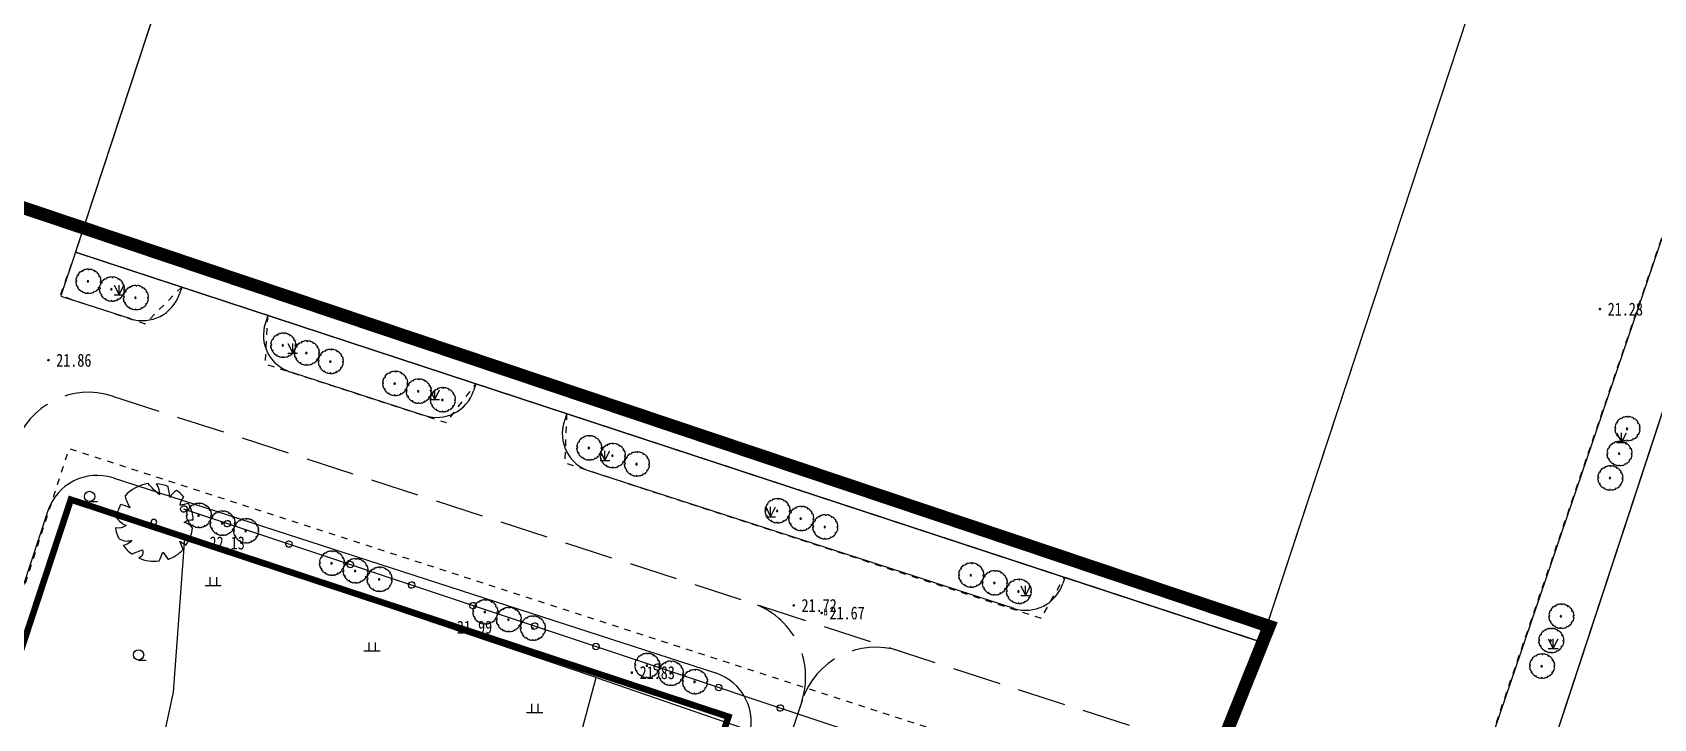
# Model space of a CAD drawing. Extents: x 423070 to 423610, y 3455986 to 3456411.
# Drawn here: x 423301.1 to 423426.2, y 3456241 to 3456294 of the extents above; entities that cross this region are included whole.
import ezdxf
from ezdxf.enums import TextEntityAlignment as Align

# ---------------------------------------------------------------- set-up
doc = ezdxf.new("R2010")
doc.units = 0
doc.header["$LTSCALE"] = 0.5
doc.header["$PDSIZE"] = 0.2
for name, pattern in [('ACAD_ISO10W100', [18, 12, -3, 0, -3]), ('DASH', [0.35, 0.25, -0.1]), ('X6', [2, 1, -1])]:
    doc.linetypes.add(name, pattern=pattern)
doc.layers.get('0').update_dxf_attribs({"linetype": 'CONTINUOUS'})
for name, color, linetype in [('0 - 新建建筑', 7, 'CONTINUOUS'), ('0 - 绿化2', 74, 'CONTINUOUS'), ('0 - 规划--用地红线', 6, 'CONTINUOUS'), ('AXIS_外部', 171, 'CONTINUOUS'), ('DLSS', 4, 'CONTINUOUS'), ('GCD', 1, 'CONTINUOUS'), ('GIS_LX', 7, 'CONTINUOUS'), ('JMD', 6, 'CONTINUOUS'), ('LV', 3, 'CONTINUOUS'), ('TREE', 3, 'CONTINUOUS'), ('ZBTZ', 3, 'CONTINUOUS'), ('ZDH', 1, 'CONTINUOUS')]:
    doc.layers.add(name, color=color, linetype=linetype)
doc.layers.add('ASSIST', color=7, linetype='CONTINUOUS', plot=False)
doc.styles.get("Standard").update_dxf_attribs({"font": 'rs.shx', "bigfont": 'hztxt.shx'})
doc.styles.add('宋体', font='')
doc.styles.add('正等线体', font='simhei.ttf')
doc.styles.get('宋体').set_extended_font_data('SimSun')
doc.linetypes.add('1161', pattern='A,0,[149,AAA.SHX,S=0.15,R=0,X=0,Y=0],-1.6', length=1.6)

# ---------------------------------------------------------------- blocks, each defined once
blk = doc.blocks.new('GC200')
at = {"linetype": 'Continuous', "const_width": 0.2, "flags": 128}
blk.add_lwpolyline([(-0.1, 0, 1), (0.1, 0, 1)], format="xyb", close=True, dxfattribs=at)
blk = doc.blocks.new('gc124')
at = {"color": 250}
for p, q in [((-0.75, 1.5), (0, 0)), ((-0.75, 0), (0.75, 0)), ((0, 0), (0, 1.5)), ((0, 0), (0.75, 1.5))]:
    blk.add_line(p, q, dxfattribs=at)
blk = doc.blocks.new('gc208')
at = {"color": 250}
blk.add_line((0, -0.8), (1.2, -0.8), dxfattribs=at)
blk.add_circle((0, 0), 0.8, dxfattribs=at)
blk = doc.blocks.new('gc119')
at = {"color": 250}
for p, q in [((-1.25, 0), (1.25, 0)), ((-0.5, 1.3), (-0.5, 0)), ((0.5, 1.3), (0.5, 0))]:
    blk.add_line(p, q, dxfattribs=at)
blk = doc.blocks.new('DX QQ')
at = {"color": 250, "linetype": 'Continuous', "flags": 128}
blk.add_lwpolyline([(423396.55, 3456248.13), (423268.53, 3456291.17), (423238.85, 3456216.69), (423366.72, 3456173.74), (423512.75, 3456126.45), (423525.73, 3456165.74), (423517.77, 3456186.89), (423510.43, 3456189.39), (423509.61, 3456190.14), (423509.54, 3456191.25), (423514.24, 3456198.78), (423392.65, 3456238.41)], close=True, dxfattribs=at)
at = {"color": 250, "linetype": 'Continuous'}
for centre in [(423312.75, 3456257.19), (423316.11, 3456256.06), (423320.86, 3456254.48), (423325.6, 3456252.9), (423330.34, 3456251.32), (423335.08, 3456249.73), (423339.83, 3456248.15), (423344.57, 3456246.57), (423349.31, 3456244.98), (423354.05, 3456243.4), (423358.8, 3456241.82)]:
    blk.add_ellipse(centre, major_axis=(-0.177, 0.177), ratio=1, start_param=0.463236, end_param=6.746421, dxfattribs=at)
at = {"layer": 'ASSIST', "color": 250, "linetype": 'Continuous'}
blk.add_line((423417.03, 3456222.38), (423312.75, 3456257.19), dxfattribs=at)
at = {"layer": 'DLSS', "color": 250, "linetype": 'X6', "flags": 128}
for points in [[(423424.87, 3456237.35), (423422.12, 3456234.47), (423413.01, 3456237.42), (423413.84, 3456239.95), (423429.21, 3456285.01)], [(423304.38, 3456277.04), (423303.2, 3456273.69), (423309.75, 3456271.51), (423312.59, 3456274.34)], [(423319.22, 3456272.16), (423319, 3456268.42), (423333.01, 3456263.87), (423335.3, 3456266.87)], [(423342.3, 3456264.57), (423342.16, 3456260.76), (423378.94, 3456248.75), (423380.74, 3456251.92)], [(423287.81, 3456212.49), (423299.97, 3456249.81), (423303.9, 3456261.87), (423379.48, 3456237.31), (423419.39, 3456223.62), (423416.11, 3456214.05), (423405.27, 3456181.39), (423404.06, 3456180.91), (423397.92, 3456182.96)]]:
    blk.add_lwpolyline(points, dxfattribs=at)
at = {"layer": 'GIS_LX', "color": 250}
blk.add_lwpolyline([(423396.55, 3456248.13), (423366.72, 3456173.74), (423238.85, 3456216.69), (423268.53, 3456291.17)], close=True, dxfattribs=at)
blk.add_lwpolyline([(423366.72, 3456173.74), (423238.85, 3456216.69), (423268.53, 3456291.17), (423396.55, 3456248.13), (423392.65, 3456238.41)], dxfattribs=at)
at = {"layer": 'JMD', "color": 250, "linetype": 'Continuous', "flags": 128}
for points in [[(423334.11, 3456367.42), (423304.38, 3456277.04), (423395.96, 3456246.91), (423425.7, 3456337.3)], [(423445.64, 3456321.66), (423418.6, 3456239.4), (423487.53, 3456216.84), (423507, 3456276.77)]]:
    blk.add_lwpolyline(points, dxfattribs=at)
at = {"layer": 'ZBTZ', "color": 250, "linetype": '1161', "flags": 128}
for points in [[(423337.67, 3456219.49), (423340.67, 3456220.94), (423344.35, 3456230.07), (423341.51, 3456232.77), (423344.59, 3456244.18), (423312.79, 3456254.91), (423311.93, 3456243.04), (423310.37, 3456235.88), (423310.46, 3456233.13), (423309.94, 3456229.13), (423312.94, 3456228.49), (423317.23, 3456228.87), (423320.53, 3456229.02), (423327.2, 3456222.93), (423336.08, 3456219.83), (423337.67, 3456219.49)], [(423344.59, 3456244.18), (423413.89, 3456220.27), (423412.23, 3456213.21), (423415.48, 3456212.14)]]:
    blk.add_lwpolyline(points, dxfattribs=at)
at = {"layer": 'ZDH', "color": 250, "linetype": 'Continuous'}
blk.add_point((423362, 3456249.16, 21.67), dxfattribs=at)
at = {"layer": 'GCD', "color": 250, "linetype": 'Continuous'}
ref = blk.add_blockref('GC200', (423422.09, 3456272.64, 21.28), dxfattribs=dict(at, xscale=0.5, yscale=0.5, zscale=0.5))
ref.add_attrib('height', '21.28', dxfattribs={"linetype": 'Continuous', "height": 1, "style": '正等线体', "width": 0.8}).set_placement((423422.69, 3456272.64, 21.28), align=Align.MIDDLE_LEFT)
ref = blk.add_blockref('GC200', (423302.29, 3456268.69, 21.86), dxfattribs=dict(at, xscale=0.5, yscale=0.5, zscale=0.5))
ref.add_attrib('height', '21.86', dxfattribs={"linetype": 'Continuous', "height": 1, "style": '正等线体', "width": 0.8}).set_placement((423302.89, 3456268.69, 21.86), align=Align.MIDDLE_LEFT)
ref = blk.add_blockref('GC200', (423314.13, 3456254.57, 22.13), dxfattribs=dict(at, xscale=0.5, yscale=0.5, zscale=0.5))
ref.add_attrib('height', '22.13', dxfattribs={"linetype": 'Continuous', "height": 1, "style": '正等线体', "width": 0.8}).set_placement((423314.73, 3456254.57, 22.13), align=Align.MIDDLE_LEFT)
ref = blk.add_blockref('GC200', (423359.84, 3456249.74, 21.72), dxfattribs=dict(at, xscale=0.5, yscale=0.5, zscale=0.5))
ref.add_attrib('height', '21.72', dxfattribs={"linetype": 'Continuous', "height": 1, "style": '正等线体', "width": 0.8}).set_placement((423360.44, 3456249.74, 21.72), align=Align.MIDDLE_LEFT)
ref = blk.add_blockref('GC200', (423362, 3456249.16, 21.67), dxfattribs=dict(at, xscale=0.5, yscale=0.5, zscale=0.5))
ref.add_attrib('height', '21.67', dxfattribs={"linetype": 'Continuous', "height": 1, "style": '正等线体', "width": 0.8}).set_placement((423362.6, 3456249.16, 21.67), align=Align.MIDDLE_LEFT)
ref = blk.add_blockref('GC200', (423333.23, 3456248.06, 21.99), dxfattribs=dict(at, xscale=0.5, yscale=0.5, zscale=0.5))
ref.add_attrib('height', '21.99', dxfattribs={"linetype": 'Continuous', "height": 1, "style": '正等线体', "width": 0.8}).set_placement((423333.83, 3456248.06, 21.99), align=Align.MIDDLE_LEFT)
ref = blk.add_blockref('GC200', (423347.34, 3456244.55, 21.83), dxfattribs=dict(at, xscale=0.5, yscale=0.5, zscale=0.5))
ref.add_attrib('height', '21.83', dxfattribs={"linetype": 'Continuous', "height": 1, "style": '正等线体', "width": 0.8}).set_placement((423347.94, 3456244.55, 21.83), align=Align.MIDDLE_LEFT)
at = {"layer": 'ZBTZ', "color": 250, "linetype": 'Continuous', "xscale": 0.5, "yscale": 0.5}
for name, p in [('gc124', (423307.74, 3456273.74)), ('gc124', (423321.16, 3456269.24)), ('gc124', (423332.12, 3456265.65)), ('gc124', (423423.76, 3456262.34)), ('gc124', (423345.26, 3456260.93)), ('gc208', (423305.47, 3456258.16)), ('gc124', (423358.05, 3456256.6)), ('gc119', (423315.01, 3456251.27)), ('gc124', (423377.74, 3456250.51)), ('gc124', (423418.48, 3456246.42)), ('gc208', (423309.25, 3456245.92)), ('gc119', (423327.27, 3456246.22)), ('gc119', (423339.83, 3456241.48))]:
    blk.add_blockref(name, p, dxfattribs=at)
at = {"layer": 'ZDH', "color": 250, "linetype": 'Continuous', "style": '宋体'}
blk.add_text('b', height=0.5, dxfattribs=at).set_placement((423362.13, 3456248.97, 21.67))
blk = doc.blocks.new('$plan$00003853')
at = {"layer": '0 - 绿化2'}
blk.add_lwpolyline([(227, 1020, -0.064779), (482, 928, -0.140502), (396, 691, 0.022693), (675, 782, -0.079452), (887, 533, 0.167891), (592, 468, 0.027315), (999, 345, -0.172277), (998, -362, -0.066723), (654, -389, -0.062305), (849, -572, -0.091342), (592, -836, -0.143439), (285, -705, 0.213293), (366, -986, -0.068191), (89, -1047, -0.278754), (-132, -757, 0.22121), (-146, -1029, -0.081068), (-464, -929, 0.034822), (-501, -626, 0.431768), (-644, -818, -0.134445), (-967, -375, -0.054829), (-808, -178, 0.035323), (-1051, -141, -0.115847), (-1001, 342), (-767, 368), (-931, 457, -0.12079), (-611, 836, -0.192954), (-378, 705, 0.24867), (-432, 953, -0.109754), (15, 1047, -0.045563), (77, 823, 0.166126)], format="xyb", close=True, dxfattribs=at)
blk.add_circle((13, -7), 75.6, dxfattribs=at)
blk = doc.blocks.new('BRANCHD', base_point=(0.5, 0.5))
for p, q in [((0.951, 0.743), (0.931, 0.754)), ((0.962, 0.694), (0.951, 0.743)), ((0.974, 0.687), (0.962, 0.694)), ((0.987, 0.668), (0.974, 0.687)), ((0.982, 0.647), (0.987, 0.668)), ((0.97, 0.587), (0.994, 0.594)), ((0.97, 0.571), (0.97, 0.587)), ((1.008, 0.55), (0.97, 0.571)), ((0.997, 0.62), (0.982, 0.647)), ((0.994, 0.594), (0.997, 0.62)), ((0.998, 0.504), (1.008, 0.52)), ((1.008, 0.52), (1.008, 0.55))]:
    blk.add_line(p, q)
blk = doc.blocks.new('M_F16')
at = {"xscale": 1016, "yscale": 1016, "zscale": 1016}
for rotation in [150, 180, 120, 90, 59.99999999999999, 30, 330.0000000000001, 210, 240, 270, 300.0000000000001]:
    blk.add_blockref('BRANCHD', (3, 9), dxfattribs=dict(at, rotation=rotation))
blk.add_blockref('BRANCHD', (3, 9), dxfattribs=at)
at = {"width": 0.8, "flags": 9}
for tag in ['YSIZE', 'XSIZE']:
    blk.add_attdef(tag, (0, 0), '', height=0.2, dxfattribs=at)
blk = doc.blocks.new('SHU1')
at = {"layer": 'LV'}
for radius in [137, 92.1]:
    blk.add_circle((214, 644), radius, dxfattribs=at)
at = {"layer": 'LV', "xscale": 4.5, "yscale": 4.5, "zscale": 4.5}
blk.add_blockref('M_F16', (267, 678), dxfattribs=at)

msp = doc.modelspace()

# ---------------------------------------------------------------- linework, layer by layer
at = {"color": 1, "linetype": 'Continuous', "flags": 128}
msp.add_lwpolyline([(423396.55, 3456248.13), (423268.53, 3456291.17), (423238.85, 3456216.69), (423366.72, 3456173.74), (423512.75, 3456126.45), (423525.73, 3456165.74), (423517.77, 3456186.89), (423510.43, 3456189.39), (423509.61, 3456190.14), (423509.54, 3456191.25), (423514.24, 3456198.78), (423392.65, 3456238.41)], close=True, dxfattribs=at)
at = {"linetype": 'Continuous', "ltscale": 2, "const_width": 0.5}
msp.add_lwpolyline([(423293.83, 3456227.08), (423304.02, 3456257.92), (423354.8, 3456241.14), (423344.61, 3456210.3)], close=True, dxfattribs=at)
at = {"layer": '0 - 新建建筑', "const_width": 0.1}
for points in [[(423334.11, 3456367.42), (423304.38, 3456277.04), (423395.96, 3456246.91), (423425.7, 3456337.3)], [(423445.64, 3456321.66), (423418.6, 3456239.4), (423487.53, 3456216.84), (423507, 3456276.77)]]:
    msp.add_lwpolyline(points, dxfattribs=at)
at = {"layer": '0 - 规划--用地红线', "color": 1, "linetype": 'ACAD_ISO10W100', "ltscale": 2, "const_width": 1}
msp.add_lwpolyline([(423396.55, 3456248.13), (423268.53, 3456291.17), (423238.85, 3456216.69), (423366.72, 3456173.74), (423512.75, 3456126.45), (423525.73, 3456165.74), (423517.77, 3456186.89), (423510.43, 3456189.39), (423509.61, 3456190.14), (423509.54, 3456191.25), (423514.24, 3456198.78), (423392.65, 3456238.41)], close=True, dxfattribs=at)
at = {"layer": '0 - 规划--用地红线', "color": 1, "linetype": 'ACAD_ISO10W100', "ltscale": 0.0005}
msp.add_lwpolyline([(423396.55, 3456248.13), (423268.53, 3456291.17), (423238.85, 3456216.69), (423366.72, 3456173.74), (423512.75, 3456126.45), (423525.73, 3456165.74), (423517.77, 3456186.89), (423510.43, 3456189.39), (423509.61, 3456190.14), (423509.54, 3456191.25), (423514.24, 3456198.78), (423392.65, 3456238.41)], close=True, dxfattribs=at)
at = {"layer": 'AXIS_外部'}
for p, q in [((423429.21, 3456285.01), (423413.99, 3456240.3)), ((423304.38, 3456277.04), (423303.26, 3456273.67)), ((423303.25, 3456273.65), (423308.64, 3456271.9)), ((423312.59, 3456274.34), (423312.41, 3456273.82)), ((423319.24, 3456272.15), (423319.04, 3456271.57)), ((423320.97, 3456267.78), (423331.35, 3456264.41)), ((423335.3, 3456266.87), (423335.12, 3456266.33)), ((423342.33, 3456264.56), (423342.12, 3456263.94)), ((423307.28, 3456259.6), (423353.79, 3456244.52)), ((423344.05, 3456260.15), (423376.84, 3456249.52)), ((423302.25, 3456257.05), (423293.04, 3456229.17)), ((423380.77, 3456251.91), (423380.62, 3456251.43))]:
    msp.add_line(p, q, dxfattribs=at)
at = {"layer": 'AXIS_外部', "linetype": 'DASH', "ltscale": 30}
for p, q in [((423307.25, 3456265.92), (423414.51, 3456231.15)), ((423360.48, 3456242.39), (423343.4, 3456190.69))]:
    msp.add_line(p, q, dxfattribs=at)
at = {"layer": 'AXIS_外部'}
for centre, radius, start, end in [((423309.56, 3456274.75), 3, 252.0388, 341.79), ((423321.89, 3456270.63), 3, 161.79, 252.0388), ((423332.27, 3456267.27), 3, 252.0388, 341.79), ((423344.97, 3456263), 3, 161.79, 252.0388), ((423306.05, 3456255.79), 4, 72.0388, 161.7171), ((423377.77, 3456252.37), 3, 252.0388, 341.79), ((423352.56, 3456240.72), 4, 341.7171, 72.0388)]:
    msp.add_arc(centre, radius, start, end, dxfattribs=at)
at = {"layer": 'AXIS_外部', "linetype": 'DASH', "ltscale": 30}
for centre, start, end in [((423305.4, 3456260.21), 72.0388, 161.7171), ((423354.76, 3456244.21), 341.7171, 72.0388), ((423366.18, 3456240.51), 72.0388, 161.7171)]:
    msp.add_arc(centre, 6, start, end, dxfattribs=at)
at = {"layer": 'ZDH', "linetype": 'Continuous'}
msp.add_point((423362, 3456249.16, 21.67), dxfattribs=at)

# ---------------------------------------------------------------- block references
at = {"linetype": 'Continuous'}
msp.add_blockref('DX QQ', (0, 0), dxfattribs=at)
at = {"layer": '0 - 绿化2', "xscale": 0.002879999999999999, "yscale": -0.00288, "zscale": 0.00288, "rotation": 118.0922593969319}
msp.add_blockref('$plan$00003853', (423310.47, 3456256.15), dxfattribs=at)
at = {"layer": 'GCD', "color": 250, "linetype": 'Continuous'}
ref = msp.add_blockref('GC200', (423302.29, 3456268.69, 21.86), dxfattribs=dict(at, xscale=0.5, yscale=0.5, zscale=0.5))
ref.add_attrib('height', '21.86', dxfattribs={"color": 250, "linetype": 'Continuous', "height": 1, "style": '正等线体', "width": 0.8}).set_placement((423302.89, 3456268.69, 21.86), align=Align.MIDDLE_LEFT)
ref = msp.add_blockref('GC200', (423359.84, 3456249.74, 21.72), dxfattribs=dict(at, xscale=0.5, yscale=0.5, zscale=0.5))
ref.add_attrib('height', '21.72', dxfattribs={"color": 250, "linetype": 'Continuous', "height": 1, "style": '正等线体', "width": 0.8}).set_placement((423360.44, 3456249.74, 21.72), align=Align.MIDDLE_LEFT)
at = {"layer": 'TREE', "extrusion": (4.65613e-15, -3.21018e-15, -1), "xscale": 0.0004110838609215419, "yscale": 0.0004110836464220474, "zscale": -0.0004110837350400002, "rotation": 113.2171385479635}
for p in [(-423305.06, 3456274.8, 0), (-423306.88, 3456274.2, 0), (-423308.73, 3456273.54, 0), (-423320.11, 3456269.86, 0), (-423321.93, 3456269.26, 0), (-423323.78, 3456268.61, 0), (-423328.75, 3456266.91, 0), (-423330.57, 3456266.31, 0), (-423332.43, 3456265.65, 0), (-423423.9, 3456263.41, 0), (-423343.74, 3456261.93, 0), (-423345.56, 3456261.33, 0), (-423347.42, 3456260.68, 0), (-423423.29, 3456261.49, 0), (-423422.58, 3456259.6, 0), (-423358.28, 3456257.07, 0), (-423313.6, 3456256.71), (-423315.42, 3456256.11), (-423360.1, 3456256.47, 0), (-423361.96, 3456255.82, 0), (-423317.24, 3456255.52), (-423323.87, 3456253.02), (-423325.69, 3456252.43), (-423373.23, 3456252.1, 0), (-423327.55, 3456251.77), (-423375.05, 3456251.5, 0), (-423376.91, 3456250.84, 0), (-423335.71, 3456249.25), (-423337.53, 3456248.66), (-423418.8, 3456248.92, 0), (-423339.39, 3456248), (-423418.02, 3456247.04, 0), (-423348.22, 3456245.11), (-423350.04, 3456244.51), (-423417.31, 3456245.07, 0), (-423351.9, 3456243.86)]:
    msp.add_blockref('SHU1', p, dxfattribs=at)

# ---------------------------------------------------------------- texts
at = {"layer": 'ZDH', "linetype": 'Continuous', "style": '宋体'}
msp.add_text('b', height=0.5, dxfattribs=at).set_placement((423362.13, 3456248.97, 21.67))

doc.saveas('drawing.dxf')
